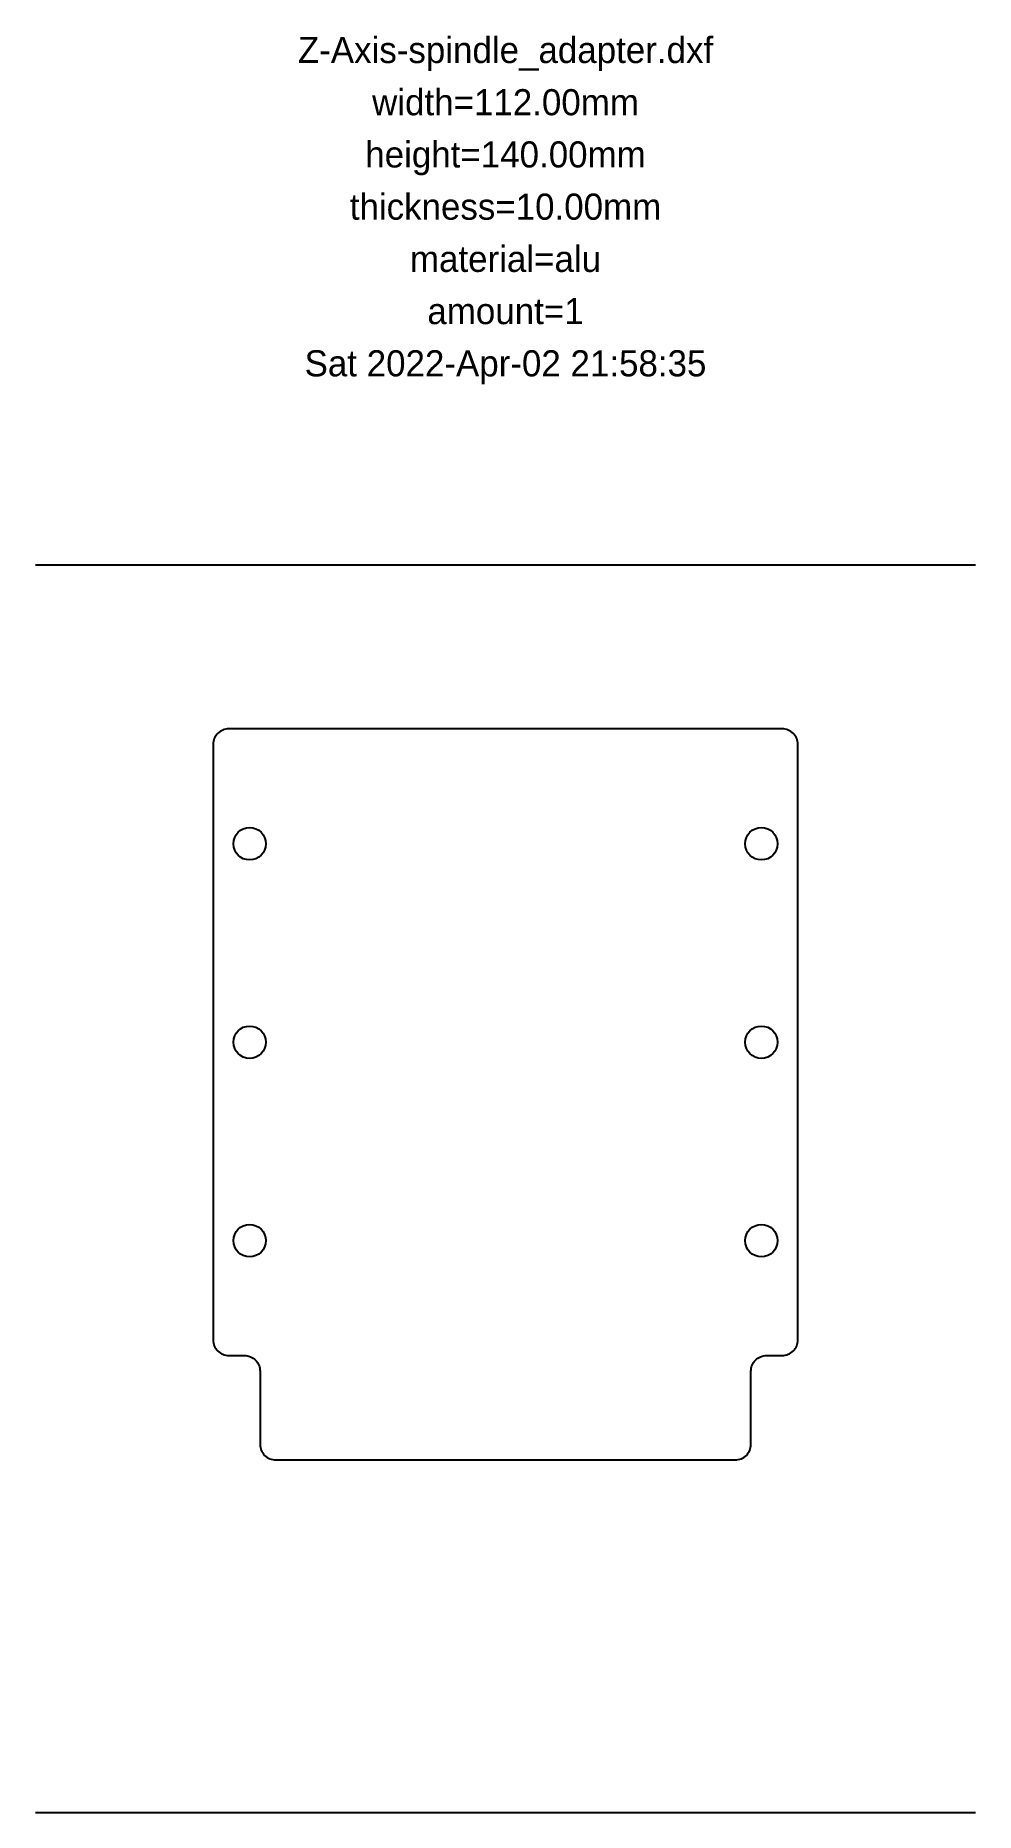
# Model space of a CAD drawing. Header units: millimetres. Extents: x -90 to 90, y -68 to 273.
import ezdxf
from ezdxf.enums import TextEntityAlignment as Align

# ---------------------------------------------------------------- set-up
doc = ezdxf.new("R2010")
doc.units = ezdxf.units.MM
doc.layers.add('annotation', color=2, linetype='Continuous')
doc.layers.add('outline', color=2, linetype='Continuous')
doc.styles.add('LiberationSerif', font='LiberationSerif-Regular.ttf')

msp = doc.modelspace()

# ---------------------------------------------------------------- linework, layer by layer
msp.add_lwpolyline([(-44, 0), (44, 0, 0.414214), (47, 3), (47, 17, -0.414214), (50, 20), (53, 20, 0.414214), (56, 23), (56, 137, 0.414214), (53, 140), (-53, 140, 0.414214), (-56, 137), (-56, 23, 0.414214), (-53, 20), (-50, 20, -0.414214), (-47, 17), (-47, 3, 0.414214)], format="xyb", close=True)
for centre in [(-49, 118), (49, 118), (-49, 80), (49, 80), (-49, 42), (49, 42)]:
    msp.add_circle(centre, 3.1)
at = {"layer": 'outline'}
for points in [[(-90, 171.44), (90, 171.44)], [(-90, -67.5), (90, -67.5)]]:
    msp.add_lwpolyline(points, dxfattribs=at)

# ---------------------------------------------------------------- texts
at = {"layer": 'annotation', "style": 'LiberationSerif'}
for s, p in [('Z-Axis-spindle_adapter.dxf', (0, 270)), ('width=112.00mm', (0, 260)), ('height=140.00mm', (0, 250)), ('thickness=10.00mm', (0, 240)), ('material=alu', (0, 230)), ('amount=1', (0, 220)), ('Sat 2022-Apr-02 21:58:35', (0, 210))]:
    msp.add_text(s, height=5, dxfattribs=at).set_placement(p, align=Align.MIDDLE_CENTER)

doc.saveas('drawing.dxf')
